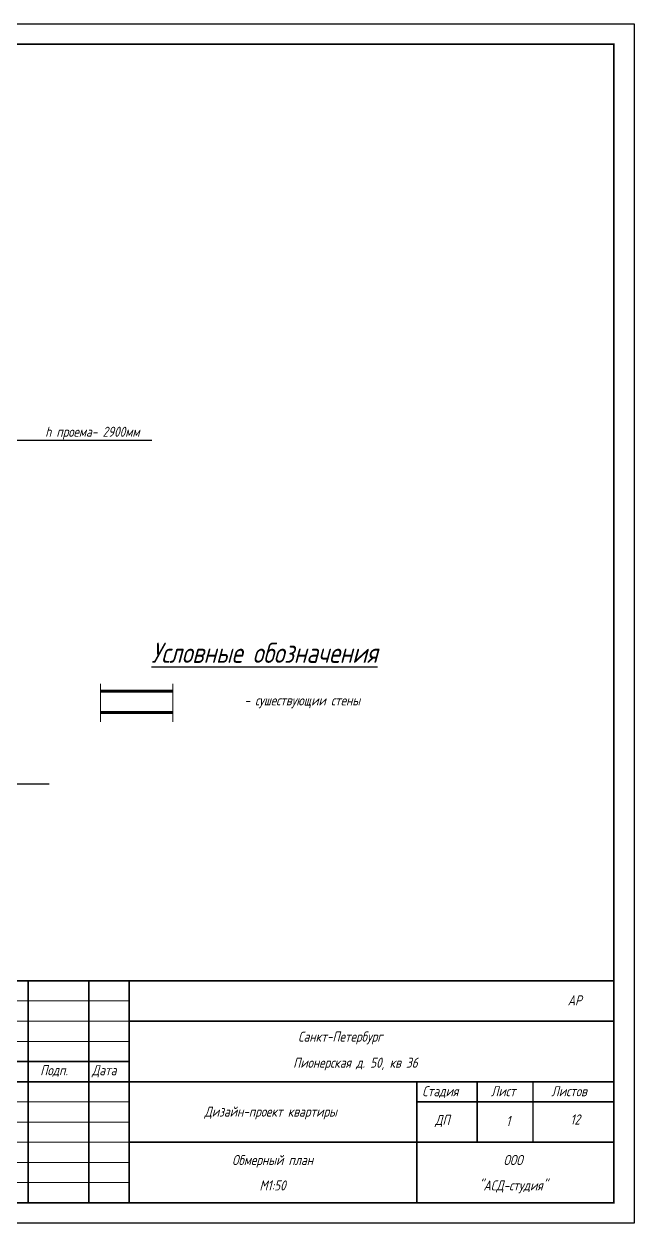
# Model space of a CAD drawing. Header units: millimetres. Extents: x 653176 to 972033, y 753746 to 925850.
# Drawn here: x 711622 to 719173, y 780219 to 795069 of the extents above; entities that cross this region are included whole.
import ezdxf
from ezdxf.enums import TextEntityAlignment as Align

# ---------------------------------------------------------------- set-up
doc = ezdxf.new("R2010")
doc.units = ezdxf.units.MM
doc.header["$LTSCALE"] = 10
doc.layers.add('ramka', color=7, linetype='Continuous')
for name, color, linetype, lineweight in [('stamp', 253, 'Continuous', 18), ('wall', 95, 'Continuous', 60), ('размh150', 7, 'Continuous', 9), ('ТЕКСТ1', 90, 'Continuous', 25)]:
    doc.layers.add(name, color=color, linetype=linetype, lineweight=lineweight)
doc.styles.add('ГОСТ тип А', font='gost_a.shx', dxfattribs={"oblique": 15, "height": 125})

msp = doc.modelspace()

# ---------------------------------------------------------------- linework, layer by layer
at = {"layer": 'ramka', "color": 2, "ltscale": 10}
msp.add_lwpolyline([(698172.7, 795069.1), (719172.7, 795069.1), (719172.7, 780219.1), (698172.7, 780219.1)], close=True, dxfattribs=at)
at = {"layer": 'ramka', "const_width": 20}
msp.add_lwpolyline([(718922.7, 780469.1), (718922.7, 794819.1), (699172.7, 794819.1), (699172.7, 780469.1)], close=True, dxfattribs=at)
at = {"layer": 'stamp'}
for p, q in [((712922.7, 782969.1), (709672.7, 782969.1)), ((712922.7, 782719.1), (709672.7, 782719.1)), ((712922.7, 782469.1), (709672.7, 782469.1)), ((712922.7, 781719.1), (709672.7, 781719.1)), ((712922.7, 781469.1), (709672.7, 781469.1)), ((712922.7, 781219.1), (709672.7, 781219.1)), ((712922.7, 780969.1), (709672.7, 780969.1)), ((712922.7, 780719.1), (709672.7, 780719.1))]:
    msp.add_line(p, q, dxfattribs=at)
msp.add_lwpolyline([(718922.7, 783219.1, 20, 20, 0), (709672.7, 783219.1, 20, 20, 0), (709672.7, 780469.1, 0, 0, 0)], format="xyseb", dxfattribs=at)
at = {"layer": 'stamp', "const_width": 20}
for points in [[(711672.7, 783219.1), (711672.7, 780469.1)], [(712422.7, 783219.1), (712422.7, 780469.1)], [(712922.7, 783219.1), (712922.7, 780469.1)], [(718922.7, 782719.1), (712922.7, 782719.1)], [(712922.7, 782219.1), (709672.7, 782219.1)], [(718922.7, 781969.1), (709672.7, 781969.1)], [(716486.2, 781969.1), (716486.2, 780469.1)], [(717231.5, 781969.1), (717231.5, 781219.1)], [(717922.7, 781969.1), (717922.7, 781219.1)], [(718922.7, 781719.1), (716486.2, 781719.1)], [(718922.7, 781219.1), (712922.7, 781219.1)]]:
    msp.add_lwpolyline(points, dxfattribs=at)
at = {"layer": 'wall'}
for p, q in [((712569.4, 786806.6), (713465.9, 786806.6)), ((713465.9, 786543.1), (712569.4, 786543.1))]:
    msp.add_line(p, q, dxfattribs=at)
at = {"layer": 'размh150'}
for p, q in [((712568.1, 786426.7), (712568.1, 786896.4)), ((713465.9, 786426.7), (713465.9, 786896.4))]:
    msp.add_line(p, q, dxfattribs=at)
at = {"layer": 'ТЕКСТ1', "linetype": 'Continuous'}
for points in [[(709254.4, 790323.1), (711289.5, 789916.2), (713204, 789916.2)], [(708064.4, 784294.4), (709849.6, 785659.6), (711933.7, 785659.6)]]:
    msp.add_lwpolyline(points, dxfattribs=at)

# ---------------------------------------------------------------- texts
at = {"layer": 'stamp', "style": 'ГОСТ тип А', "oblique": 15}
for s, p in [('АР', (718438.4, 782976.3)), ('Санкт-Петербург', (715537.9, 782511.3)), ('Пионерская д. 50, кв 36 ', (715756.1, 782188)), ('ДП', (716800.6, 781483.3)), ('12', (718444.7, 781501.5)), ('1', (717615.6, 781483.3))]:
    msp.add_text(s, height=125, dxfattribs=at).set_placement(p, align=Align.MIDDLE)
for s, p in [('Подп.', (711822.7, 782049.1)), ('Дата', (712463.2, 782049.1)), ('Стадия', (716551.6, 781789.1)), ('Лист', (717402.7, 781789.1)), ('Листов', (718150.2, 781789.1))]:
    msp.add_text(s, height=125, dxfattribs=at).set_placement(p)
for s, p in [('Дизайн-проект квартиры', (714675.4, 781536.6)), ('Обмерный план', (714698.5, 780937)), ('ООО', (717675.6, 780937)), ('М1:50', (714698.5, 780622)), ('"АСД-студия"', (717675.6, 780622))]:
    msp.add_text(s, height=125, dxfattribs=at).set_placement(p, align=Align.CENTER)
at = {"layer": 'ТЕКСТ1', "linetype": 'Continuous', "style": 'ГОСТ тип А', "oblique": 15}
msp.add_text('h проема- 2900мм', height=125, dxfattribs=at).set_placement((712467.9, 789956.1), align=Align.CENTER)
at = {"layer": 'ТЕКСТ1', "ltscale": 200, "attachment_point": 5, "style": 'ГОСТ тип А'}
for s, insert, char_height in [('{\\LУсловные обозначения}', (714598.3, 787281.4), 250), ('- сушествующии стены', (715065.5, 786674.3), 125)]:
    msp.add_mtext(s, dxfattribs=dict(at, insert=insert, char_height=char_height))

doc.saveas('drawing.dxf')
